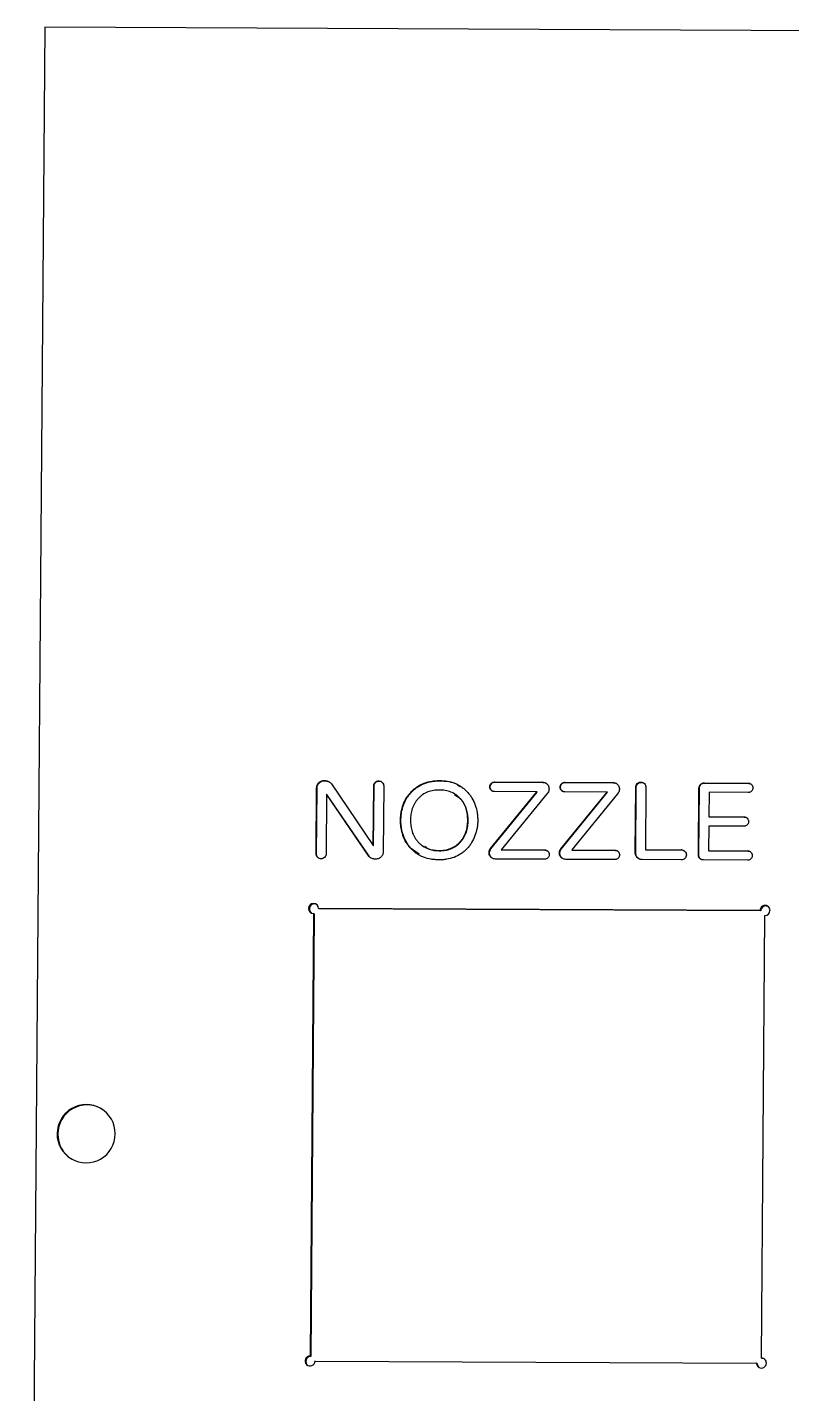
# Model space of a CAD drawing. Header units: millimetres. Extents: x -285 to 285, y -111 to 111.
# Drawn here: x -285.1 to -209.1, y -24.6 to 111.2 of the extents above; entities that cross this region are included whole.
import ezdxf

# ---------------------------------------------------------------- set-up
doc = ezdxf.new("R2010")
doc.units = ezdxf.units.MM

msp = doc.modelspace()

# ---------------------------------------------------------------- linework, layer by layer
at = {"color": 7, "linetype": 'Continuous', "lineweight": 25}
for p, q in [((-283.33, 111.19), (-285.06, -108.59)), ((285.06, 108.59), (-283.33, 111.19)), ((-256.35, 29.08), (-256.3, 35.63)), ((-256.31, 29.06), (-256.26, 35.61)), ((-256.26, 35.61), (-256.3, 35.63)), ((-255.58, 36.35), (-255.43, 36.35)), ((-255.54, 36.33), (-255.58, 36.35)), ((-255.54, 36.33), (-255.4, 36.33)), ((-255.4, 36.33), (-255.43, 36.35)), ((-255.4, 36.33), (-255.06, 36.22)), ((-254.83, 36.02), (-250.67, 29.9)), ((-250.67, 29.9), (-250.62, 35.82)), ((-250.63, 29.88), (-250.58, 35.8)), ((-250.58, 35.8), (-250.62, 35.82)), ((-250.09, 36.3), (-250.13, 36.33)), ((-249.63, 35.82), (-249.68, 29.27)), ((-244.05, 36.33), (-244.09, 36.35)), ((-239.04, 35.72), (-239.08, 35.74)), ((-238.61, 36.22), (-233.86, 36.2)), ((-238.57, 36.2), (-238.61, 36.22)), ((-238.57, 36.2), (-233.82, 36.18)), ((-233.82, 36.18), (-233.86, 36.2)), ((-232.05, 35.68), (-232.09, 35.71)), ((-231.61, 36.19), (-226.86, 36.17)), ((-231.58, 36.17), (-231.61, 36.19)), ((-231.58, 36.17), (-226.82, 36.14)), ((-226.82, 36.14), (-226.86, 36.17)), ((-224.62, 29.19), (-224.57, 35.7)), ((-224.58, 29.17), (-224.53, 35.68)), ((-224.53, 35.68), (-224.57, 35.7)), ((-224.03, 36.18), (-224.07, 36.21)), ((-223.57, 35.7), (-223.62, 29.49)), ((-218.34, 28.96), (-218.29, 35.62)), ((-218.3, 28.94), (-218.25, 35.6)), ((-218.25, 35.6), (-218.29, 35.62)), ((-217.79, 36.12), (-213.4, 36.1)), ((-217.75, 36.1), (-217.79, 36.12)), ((-217.75, 36.1), (-213.36, 36.08)), ((-213.36, 36.08), (-213.4, 36.1)), ((-255.3, 35.01), (-255.35, 29.08)), ((-251.12, 28.86), (-255.3, 35.01)), ((-255.27, 34.99), (-255.3, 35.01)), ((-251.08, 28.84), (-255.27, 34.99)), ((-246.84, 35.24), (-246.88, 35.26)), ((-241.96, 34.52), (-242.59, 34.94)), ((-242.54, 35.01), (-242.58, 35.03)), ((-241.96, 34.52), (-242, 34.55)), ((-239.02, 29.61), (-234.4, 35.25)), ((-238.98, 29.59), (-234.36, 35.22)), ((-234.4, 35.25), (-238.61, 35.26)), ((-233.37, 35.08), (-237.94, 29.49)), ((-234.36, 35.22), (-234.4, 35.25)), ((-232.03, 29.58), (-227.41, 35.21)), ((-231.99, 29.55), (-227.37, 35.19)), ((-227.41, 35.21), (-231.62, 35.23)), ((-226.38, 35.05), (-230.94, 29.46)), ((-227.37, 35.19), (-227.41, 35.21)), ((-217.29, 35.19), (-217.31, 32.77)), ((-213.41, 35.17), (-217.29, 35.19)), ((-217.31, 32.77), (-213.82, 32.75)), ((-217.27, 32.74), (-217.31, 32.77)), ((-217.27, 32.74), (-213.78, 32.73)), ((-213.78, 32.73), (-213.82, 32.75)), ((-247.92, 32.41), (-247.96, 32.43)), ((-241.24, 32.38), (-241.27, 32.4)), ((-217.32, 31.83), (-217.34, 29.4)), ((-213.83, 31.82), (-217.32, 31.83)), ((-250.63, 29.88), (-250.67, 29.9)), ((-242, 30.25), (-242.03, 30.27)), ((-256.31, 29.06), (-256.35, 29.08)), ((-251.08, 28.84), (-251.12, 28.86)), ((-250.41, 28.56), (-250.54, 28.56)), ((-246.88, 29.58), (-246.92, 29.6)), ((-246.12, 29.03), (-246.88, 29.58)), ((-245.65, 29.79), (-245.61, 29.77)), ((-244.11, 29.39), (-244.14, 29.41)), ((-238.98, 29.59), (-239.02, 29.61)), ((-233.65, 28.54), (-238.52, 28.56)), ((-237.94, 29.49), (-233.65, 29.47)), ((-237.9, 29.47), (-237.94, 29.49)), ((-237.9, 29.47), (-233.61, 29.45)), ((-233.61, 29.45), (-233.65, 29.47)), ((-231.99, 29.55), (-232.03, 29.58)), ((-226.66, 28.51), (-231.53, 28.53)), ((-230.94, 29.46), (-226.65, 29.44)), ((-230.91, 29.44), (-230.94, 29.46)), ((-230.91, 29.44), (-226.61, 29.42)), ((-226.61, 29.42), (-226.65, 29.44)), ((-224.58, 29.17), (-224.62, 29.19)), ((-223.62, 29.49), (-220.04, 29.48)), ((-223.58, 29.47), (-223.62, 29.49)), ((-223.58, 29.47), (-220, 29.46)), ((-220, 29.46), (-220.04, 29.48)), ((-218.3, 28.94), (-218.34, 28.96)), ((-217.34, 29.4), (-213.45, 29.38)), ((-217.3, 29.38), (-217.34, 29.4)), ((-217.3, 29.38), (-213.41, 29.36)), ((-213.41, 29.36), (-213.45, 29.38)), ((-220.05, 28.48), (-223.94, 28.5)), ((-213.46, 28.45), (-217.85, 28.47)), ((-256.6, 23.15), (-256.95, -20.81)), ((-256.53, 23.11), (-256.87, -20.85)), ((-256.53, 23.11), (-256.6, 23.15)), ((-212.22, 23.45), (-256.1, 23.65)), ((-256.02, 23.6), (-256.1, 23.65)), ((-212.15, 23.4), (-256.02, 23.6)), ((-212.15, 23.4), (-212.22, 23.45)), ((-212.07, -21.01), (-211.73, 22.95)), ((-282.03, 1.24), (-282.1, 1.29)), ((-256.87, -20.85), (-256.95, -20.81)), ((-256.45, -21.31), (-212.58, -21.51)), ((-212.5, -21.55), (-212.58, -21.51)), ((-212, -21.05), (-212.07, -21.01))]:
    msp.add_line(p, q, dxfattribs=at)
for centre, radius, start, end in [((-256.6, 23.65), 0.499, 359.7754, 269.6192), ((-256.52, 23.61), 0.5, 64.5486, 234.2662), ((-211.72, 23.45), 0.499, 359.6526, 179.8239), ((-211.65, 23.4), 0.5, 64.5491, 179.6693), ((-211.73, 23.45), 0.501, 269.8234, 359.5713), ((-279.21, 1.28), 2.89, 359.6526, 179.8239), ((-279.13, 1.23), 2.9, 59.5593, 179.6787), ((-279.21, 1.27), 2.89, 179.6526, 359.8239), ((-279.14, 1.22), 2.89, 179.4917, 239.3731), ((-256.95, -21.3), 0.499, 89.5126, 359.6692), ((-256.87, -21.35), 0.5, 89.7197, 234.2494), ((-212.08, -21.51), 0.499, 179.6526, 359.8239), ((-212, -21.56), 0.498, 179.4955, 234.37), ((-212.08, -21.51), 0.497, 359.4647, 89.7171), ((-212, -21.55), 0.497, 64.4201, 89.7469)]:
    msp.add_arc(centre, radius, start, end, dxfattribs=at)
for points, knots in [([(-256.3, 35.63), (-256.29, 35.68), (-256.29, 35.72), (-256.27, 35.82), (-256.26, 35.86), (-256.2, 35.99), (-256.15, 36.07), (-256.02, 36.21), (-255.94, 36.26), (-255.81, 36.32), (-255.76, 36.33), (-255.67, 36.35), (-255.62, 36.35), (-255.58, 36.35)], [0, 0, 0, 0, 0.125, 0.125, 0.25, 0.25, 0.5, 0.5, 0.75, 0.75, 0.875, 0.875, 1, 1, 1, 1]), ([(-256.26, 35.61), (-256.26, 35.66), (-256.25, 35.7), (-256.24, 35.8), (-256.22, 35.84), (-256.17, 35.97), (-256.11, 36.05), (-255.98, 36.18), (-255.9, 36.24), (-255.77, 36.29), (-255.73, 36.31), (-255.63, 36.33), (-255.59, 36.33), (-255.54, 36.33)], [0, 0, 0, 0, 0.125, 0.125, 0.25, 0.25, 0.5, 0.5, 0.75, 0.75, 0.875, 0.875, 1, 1, 1, 1]), ([(-255.43, 36.35), (-255.37, 36.35), (-255.32, 36.34), (-255.2, 36.31), (-255.15, 36.29), (-255.05, 36.23), (-255, 36.19), (-254.91, 36.11), (-254.87, 36.06), (-254.83, 36.02)], [0, 0, 0, 0, 0.25, 0.25, 0.5, 0.5, 0.75, 0.75, 1, 1, 1, 1]), ([(-250.62, 35.82), (-250.62, 35.86), (-250.62, 35.89), (-250.61, 35.95), (-250.6, 35.99), (-250.56, 36.08), (-250.52, 36.13), (-250.43, 36.23), (-250.38, 36.27), (-250.26, 36.32), (-250.19, 36.32), (-250.13, 36.33)], [0, 0, 0, 0, 0.125, 0.125, 0.25, 0.25, 0.5, 0.5, 0.75, 0.75, 1, 1, 1, 1]), ([(-250.58, 35.8), (-250.58, 35.83), (-250.58, 35.87), (-250.57, 35.93), (-250.56, 35.96), (-250.52, 36.05), (-250.49, 36.11), (-250.39, 36.2), (-250.34, 36.24), (-250.22, 36.29), (-250.15, 36.3), (-250.09, 36.3)], [0, 0, 0, 0, 0.125, 0.125, 0.25, 0.25, 0.5, 0.5, 0.75, 0.75, 1, 1, 1, 1]), ([(-250.13, 36.33), (-250.06, 36.32), (-249.99, 36.31), (-249.87, 36.26), (-249.82, 36.22), (-249.73, 36.13), (-249.69, 36.07), (-249.64, 35.95), (-249.63, 35.89), (-249.63, 35.82)], [0, 0, 0, 0, 0.25, 0.25, 0.5, 0.5, 0.75, 0.75, 1, 1, 1, 1]), ([(-250.09, 36.3), (-250.01, 36.3), (-249.92, 36.3), (-249.85, 36.24), (-249.84, 36.23)], [0, 0, 0, 0, 0.854283, 1, 1, 1, 1]), ([(-246.88, 35.26), (-246.79, 35.35), (-246.69, 35.44), (-246.5, 35.61), (-246.39, 35.68), (-246.07, 35.9), (-245.84, 36.02), (-245.36, 36.2), (-245.11, 36.26), (-244.73, 36.32), (-244.6, 36.33), (-244.35, 36.35), (-244.22, 36.35), (-244.09, 36.35)], [0, 0, 0, 0, 0.125, 0.125, 0.25, 0.25, 0.5, 0.5, 0.75, 0.75, 0.875, 0.875, 1, 1, 1, 1]), ([(-246.84, 35.24), (-246.75, 35.33), (-246.66, 35.42), (-246.46, 35.59), (-246.36, 35.66), (-246.03, 35.88), (-245.8, 35.99), (-245.32, 36.17), (-245.07, 36.24), (-244.69, 36.3), (-244.56, 36.31), (-244.31, 36.33), (-244.18, 36.33), (-244.05, 36.33)], [0, 0, 0, 0, 0.125, 0.125, 0.25, 0.25, 0.5, 0.5, 0.75, 0.75, 0.875, 0.875, 1, 1, 1, 1]), ([(-244.1, 35.42), (-244.29, 35.42), (-244.49, 35.41), (-244.87, 35.35), (-245.06, 35.3), (-245.43, 35.16), (-245.6, 35.07), (-245.85, 34.9), (-245.92, 34.84), (-246.07, 34.71), (-246.14, 34.64), (-246.2, 34.56)], [0, 0, 0, 0, 0.25, 0.25, 0.5, 0.5, 0.75, 0.75, 0.875, 0.875, 1, 1, 1, 1]), ([(-242, 34.55), (-242.07, 34.62), (-242.13, 34.69), (-242.28, 34.82), (-242.35, 34.88), (-242.59, 35.05), (-242.77, 35.15), (-243.13, 35.29), (-243.32, 35.34), (-243.7, 35.41), (-243.9, 35.41), (-244.1, 35.42)], [0, 0, 0, 0, 0.125, 0.125, 0.25, 0.25, 0.5, 0.5, 0.75, 0.75, 1, 1, 1, 1]), ([(-244.09, 36.35), (-243.96, 36.35), (-243.83, 36.35), (-243.58, 36.33), (-243.45, 36.31), (-243.07, 36.25), (-242.82, 36.18), (-242.34, 36), (-242.11, 35.88), (-241.79, 35.66), (-241.69, 35.58), (-241.5, 35.42), (-241.41, 35.33), (-241.32, 35.23)], [0, 0, 0, 0, 0.125, 0.125, 0.25, 0.25, 0.5, 0.5, 0.75, 0.75, 0.875, 0.875, 1, 1, 1, 1]), ([(-244.05, 36.33), (-243.45, 36.31), (-242.71, 36.28), (-242.15, 35.84), (-242.04, 35.76)], [0, 0, 0, 0, 0.806378, 1, 1, 1, 1]), ([(-239.08, 35.74), (-239.08, 35.77), (-239.08, 35.8), (-239.07, 35.86), (-239.06, 35.89), (-239.02, 35.98), (-238.99, 36.03), (-238.9, 36.12), (-238.85, 36.16), (-238.73, 36.21), (-238.67, 36.22), (-238.61, 36.22)], [0, 0, 0, 0, 0.125, 0.125, 0.25, 0.25, 0.5, 0.5, 0.75, 0.75, 1, 1, 1, 1]), ([(-238.61, 35.26), (-238.64, 35.27), (-238.68, 35.27), (-238.74, 35.28), (-238.77, 35.29), (-238.82, 35.31), (-238.85, 35.32), (-238.9, 35.36), (-238.93, 35.38), (-238.99, 35.45), (-239.02, 35.5), (-239.06, 35.59), (-239.07, 35.61), (-239.08, 35.68), (-239.08, 35.71), (-239.08, 35.74)], [0, 0, 0, 0, 0.125, 0.125, 0.25, 0.25, 0.375, 0.375, 0.5, 0.5, 0.75, 0.75, 0.875, 0.875, 1, 1, 1, 1]), ([(-239.04, 35.72), (-239.04, 35.75), (-239.04, 35.78), (-239.03, 35.84), (-239.02, 35.87), (-238.98, 35.96), (-238.95, 36.01), (-238.86, 36.1), (-238.81, 36.14), (-238.69, 36.19), (-238.63, 36.19), (-238.57, 36.2)], [0, 0, 0, 0, 0.125, 0.125, 0.25, 0.25, 0.5, 0.5, 0.75, 0.75, 1, 1, 1, 1]), ([(-238.82, 35.32), (-238.86, 35.35), (-238.95, 35.41), (-239.03, 35.55), (-239.04, 35.66), (-239.04, 35.72)], [0, 0, 0, 0, 0.320954, 0.66059, 1, 1, 1, 1]), ([(-233.86, 36.2), (-233.79, 36.19), (-233.73, 36.19), (-233.6, 36.16), (-233.54, 36.13), (-233.38, 36.03), (-233.3, 35.92), (-233.2, 35.68), (-233.18, 35.55), (-233.21, 35.36), (-233.23, 35.29), (-233.29, 35.18), (-233.33, 35.13), (-233.37, 35.08)], [0, 0, 0, 0, 0.125, 0.125, 0.25, 0.25, 0.5, 0.5, 0.75, 0.75, 0.875, 0.875, 1, 1, 1, 1]), ([(-233.82, 36.18), (-233.75, 36.17), (-233.63, 36.16), (-233.5, 36.12), (-233.45, 36.08), (-233.45, 36.08)], [0, 0, 0, 0, 0.4978445, 0.9950689, 1, 1, 1, 1]), ([(-232.09, 35.71), (-232.09, 35.74), (-232.08, 35.77), (-232.07, 35.83), (-232.06, 35.86), (-232.03, 35.95), (-231.99, 36), (-231.91, 36.09), (-231.85, 36.13), (-231.74, 36.18), (-231.68, 36.18), (-231.61, 36.19)], [0, 0, 0, 0, 0.125, 0.125, 0.25, 0.25, 0.5, 0.5, 0.75, 0.75, 1, 1, 1, 1]), ([(-231.62, 35.23), (-231.65, 35.23), (-231.68, 35.23), (-231.74, 35.25), (-231.77, 35.26), (-231.83, 35.28), (-231.86, 35.29), (-231.91, 35.33), (-231.93, 35.35), (-232, 35.41), (-232.03, 35.47), (-232.07, 35.55), (-232.08, 35.58), (-232.09, 35.64), (-232.09, 35.67), (-232.09, 35.71)], [0, 0, 0, 0, 0.125, 0.125, 0.25, 0.25, 0.375, 0.375, 0.5, 0.5, 0.75, 0.75, 0.875, 0.875, 1, 1, 1, 1]), ([(-232.05, 35.68), (-232.05, 35.72), (-232.05, 35.75), (-232.04, 35.81), (-232.03, 35.84), (-231.99, 35.93), (-231.96, 35.98), (-231.87, 36.07), (-231.82, 36.11), (-231.7, 36.16), (-231.64, 36.16), (-231.58, 36.17)], [0, 0, 0, 0, 0.125, 0.125, 0.25, 0.25, 0.5, 0.5, 0.75, 0.75, 1, 1, 1, 1]), ([(-231.83, 35.29), (-231.87, 35.32), (-231.96, 35.37), (-232.04, 35.52), (-232.05, 35.63), (-232.05, 35.68)], [0, 0, 0, 0, 0.320954, 0.66059, 1, 1, 1, 1]), ([(-226.86, 36.17), (-226.8, 36.16), (-226.73, 36.16), (-226.61, 36.13), (-226.55, 36.1), (-226.39, 36), (-226.3, 35.89), (-226.2, 35.65), (-226.19, 35.52), (-226.22, 35.33), (-226.24, 35.26), (-226.3, 35.15), (-226.34, 35.1), (-226.38, 35.05)], [0, 0, 0, 0, 0.125, 0.125, 0.25, 0.25, 0.5, 0.5, 0.75, 0.75, 0.875, 0.875, 1, 1, 1, 1]), ([(-226.82, 36.14), (-226.76, 36.14), (-226.63, 36.13), (-226.5, 36.09), (-226.45, 36.04), (-226.45, 36.04)], [0, 0, 0, 0, 0.497845, 0.995069, 1, 1, 1, 1]), ([(-224.57, 35.7), (-224.57, 35.74), (-224.57, 35.77), (-224.55, 35.83), (-224.54, 35.87), (-224.51, 35.96), (-224.47, 36.01), (-224.38, 36.11), (-224.32, 36.15), (-224.23, 36.18), (-224.2, 36.19), (-224.14, 36.2), (-224.1, 36.21), (-224.07, 36.21)], [0, 0, 0, 0, 0.125, 0.125, 0.25, 0.25, 0.5, 0.5, 0.75, 0.75, 0.875, 0.875, 1, 1, 1, 1]), ([(-224.53, 35.68), (-224.53, 35.72), (-224.53, 35.75), (-224.52, 35.81), (-224.51, 35.84), (-224.47, 35.94), (-224.43, 35.99), (-224.34, 36.09), (-224.29, 36.12), (-224.2, 36.16), (-224.16, 36.17), (-224.1, 36.18), (-224.07, 36.18), (-224.03, 36.18)], [0, 0, 0, 0, 0.125, 0.125, 0.25, 0.25, 0.5, 0.5, 0.75, 0.75, 0.875, 0.875, 1, 1, 1, 1]), ([(-224.07, 36.21), (-224.01, 36.2), (-223.94, 36.2), (-223.82, 36.14), (-223.76, 36.1), (-223.67, 36.01), (-223.63, 35.96), (-223.6, 35.86), (-223.59, 35.83), (-223.58, 35.77), (-223.57, 35.73), (-223.57, 35.7)], [0, 0, 0, 0, 0.25, 0.25, 0.5, 0.5, 0.75, 0.75, 0.875, 0.875, 1, 1, 1, 1]), ([(-224.03, 36.18), (-223.96, 36.18), (-223.87, 36.18), (-223.8, 36.12), (-223.79, 36.11)], [0, 0, 0, 0, 0.853755, 1, 1, 1, 1]), ([(-218.29, 35.62), (-218.28, 35.69), (-218.27, 35.75), (-218.22, 35.87), (-218.19, 35.93), (-218.09, 36.02), (-218.04, 36.06), (-217.92, 36.11), (-217.85, 36.12), (-217.79, 36.12)], [0, 0, 0, 0, 0.25, 0.25, 0.5, 0.5, 0.75, 0.75, 1, 1, 1, 1]), ([(-218.25, 35.6), (-218.24, 35.67), (-218.24, 35.73), (-218.19, 35.85), (-218.15, 35.91), (-218.06, 36), (-218, 36.04), (-217.88, 36.09), (-217.82, 36.1), (-217.75, 36.1)], [0, 0, 0, 0, 0.25, 0.25, 0.5, 0.5, 0.75, 0.75, 1, 1, 1, 1]), ([(-212.93, 35.63), (-212.93, 35.6), (-212.94, 35.57), (-212.95, 35.51), (-212.95, 35.48), (-212.99, 35.39), (-213.03, 35.34), (-213.12, 35.26), (-213.17, 35.23), (-213.26, 35.19), (-213.28, 35.18), (-213.35, 35.17), (-213.38, 35.17), (-213.41, 35.17)], [0, 0, 0, 0, 0.125, 0.125, 0.25, 0.25, 0.5, 0.5, 0.75, 0.75, 0.875, 0.875, 1, 1, 1, 1]), ([(-213.4, 36.1), (-213.37, 36.1), (-213.34, 36.1), (-213.28, 36.09), (-213.25, 36.08), (-213.16, 36.04), (-213.11, 36.01), (-213.02, 35.92), (-212.99, 35.87), (-212.95, 35.78), (-212.94, 35.75), (-212.93, 35.69), (-212.93, 35.66), (-212.93, 35.63)], [0, 0, 0, 0, 0.125, 0.125, 0.25, 0.25, 0.5, 0.5, 0.75, 0.75, 0.875, 0.875, 1, 1, 1, 1]), ([(-213.36, 36.08), (-213.29, 36.08), (-213.2, 36.07), (-213.14, 36.02), (-213.12, 36.01)], [0, 0, 0, 0, 0.819237, 1, 1, 1, 1]), ([(-247.96, 32.43), (-247.96, 32.56), (-247.95, 32.69), (-247.93, 32.95), (-247.91, 33.08), (-247.85, 33.46), (-247.78, 33.71), (-247.6, 34.2), (-247.49, 34.43), (-247.28, 34.76), (-247.21, 34.87), (-247.05, 35.07), (-246.96, 35.16), (-246.88, 35.26)], [0, 0, 0, 0, 0.125, 0.125, 0.25, 0.25, 0.5, 0.5, 0.75, 0.75, 0.875, 0.875, 1, 1, 1, 1]), ([(-247.92, 32.41), (-247.92, 32.54), (-247.91, 32.67), (-247.89, 32.93), (-247.87, 33.06), (-247.81, 33.44), (-247.74, 33.69), (-247.57, 34.17), (-247.45, 34.41), (-247.25, 34.74), (-247.17, 34.84), (-247.01, 35.05), (-246.93, 35.14), (-246.84, 35.24)], [0, 0, 0, 0, 0.125, 0.125, 0.25, 0.25, 0.5, 0.5, 0.75, 0.75, 0.875, 0.875, 1, 1, 1, 1]), ([(-246.2, 34.56), (-246.27, 34.49), (-246.33, 34.42), (-246.45, 34.26), (-246.5, 34.18), (-246.64, 33.93), (-246.72, 33.75), (-246.85, 33.39), (-246.89, 33.2), (-246.94, 32.91), (-246.95, 32.82), (-246.96, 32.62), (-246.96, 32.53), (-246.97, 32.43)], [0, 0, 0, 0, 0.125, 0.125, 0.25, 0.25, 0.5, 0.5, 0.75, 0.75, 0.875, 0.875, 1, 1, 1, 1]), ([(-241.27, 32.4), (-241.27, 32.5), (-241.28, 32.6), (-241.29, 32.79), (-241.29, 32.89), (-241.33, 33.17), (-241.37, 33.36), (-241.46, 33.64), (-241.5, 33.73), (-241.58, 33.9), (-241.62, 33.99), (-241.71, 34.16), (-241.76, 34.24), (-241.88, 34.4), (-241.94, 34.47), (-242, 34.55)], [0, 0, 0, 0, 0.125, 0.125, 0.25, 0.25, 0.5, 0.5, 0.625, 0.625, 0.75, 0.75, 0.875, 0.875, 1, 1, 1, 1]), ([(-241.24, 32.38), (-241.24, 32.48), (-241.24, 32.57), (-241.25, 32.77), (-241.26, 32.86), (-241.3, 33.15), (-241.34, 33.34), (-241.43, 33.62), (-241.46, 33.71), (-241.54, 33.88), (-241.58, 33.97), (-241.67, 34.14), (-241.73, 34.22), (-241.84, 34.37), (-241.9, 34.45), (-241.96, 34.52)], [0, 0, 0, 0, 0.125, 0.125, 0.25, 0.25, 0.5, 0.5, 0.625, 0.625, 0.75, 0.75, 0.875, 0.875, 1, 1, 1, 1]), ([(-241.32, 35.23), (-241.23, 35.14), (-241.15, 35.04), (-240.99, 34.84), (-240.92, 34.73), (-240.72, 34.4), (-240.61, 34.16), (-240.44, 33.67), (-240.38, 33.42), (-240.32, 33.04), (-240.31, 32.91), (-240.29, 32.66), (-240.28, 32.53), (-240.28, 32.4)], [0, 0, 0, 0, 0.125, 0.125, 0.25, 0.25, 0.5, 0.5, 0.75, 0.75, 0.875, 0.875, 1, 1, 1, 1]), ([(-213.82, 32.75), (-213.79, 32.75), (-213.76, 32.75), (-213.7, 32.74), (-213.67, 32.73), (-213.58, 32.69), (-213.53, 32.66), (-213.44, 32.57), (-213.41, 32.51), (-213.37, 32.43), (-213.36, 32.4), (-213.35, 32.34), (-213.35, 32.31), (-213.35, 32.28)], [0, 0, 0, 0, 0.125, 0.125, 0.25, 0.25, 0.5, 0.5, 0.75, 0.75, 0.875, 0.875, 1, 1, 1, 1]), ([(-213.78, 32.73), (-213.71, 32.73), (-213.62, 32.72), (-213.56, 32.67), (-213.55, 32.66)], [0, 0, 0, 0, 0.826961, 1, 1, 1, 1]), ([(-246.92, 29.6), (-247.01, 29.7), (-247.09, 29.79), (-247.25, 30), (-247.32, 30.1), (-247.52, 30.44), (-247.63, 30.67), (-247.8, 31.16), (-247.86, 31.41), (-247.92, 31.79), (-247.94, 31.92), (-247.95, 32.18), (-247.96, 32.3), (-247.96, 32.43)], [0, 0, 0, 0, 0.125, 0.125, 0.25, 0.25, 0.5, 0.5, 0.75, 0.75, 0.875, 0.875, 1, 1, 1, 1]), ([(-246.88, 29.58), (-246.97, 29.67), (-247.05, 29.77), (-247.21, 29.97), (-247.28, 30.08), (-247.48, 30.41), (-247.59, 30.65), (-247.76, 31.13), (-247.83, 31.39), (-247.88, 31.77), (-247.9, 31.9), (-247.92, 32.15), (-247.92, 32.28), (-247.92, 32.41)], [0, 0, 0, 0, 0.125, 0.125, 0.25, 0.25, 0.5, 0.5, 0.75, 0.75, 0.875, 0.875, 1, 1, 1, 1]), ([(-246.97, 32.43), (-246.96, 32.33), (-246.96, 32.24), (-246.95, 32.04), (-246.94, 31.95), (-246.9, 31.66), (-246.86, 31.47), (-246.74, 31.1), (-246.67, 30.93), (-246.53, 30.67), (-246.47, 30.59), (-246.36, 30.44), (-246.3, 30.36), (-246.24, 30.29)], [0, 0, 0, 0, 0.125, 0.125, 0.25, 0.25, 0.5, 0.5, 0.75, 0.75, 0.875, 0.875, 1, 1, 1, 1]), ([(-242.03, 30.27), (-241.97, 30.34), (-241.91, 30.41), (-241.79, 30.57), (-241.74, 30.65), (-241.6, 30.9), (-241.51, 31.08), (-241.39, 31.45), (-241.35, 31.63), (-241.3, 31.92), (-241.29, 32.02), (-241.28, 32.21), (-241.28, 32.31), (-241.27, 32.4)], [0, 0, 0, 0, 0.125, 0.125, 0.25, 0.25, 0.5, 0.5, 0.75, 0.75, 0.875, 0.875, 1, 1, 1, 1]), ([(-242, 30.25), (-241.93, 30.32), (-241.87, 30.39), (-241.76, 30.55), (-241.7, 30.63), (-241.56, 30.88), (-241.48, 31.06), (-241.35, 31.42), (-241.31, 31.61), (-241.26, 31.9), (-241.25, 32), (-241.24, 32.19), (-241.24, 32.28), (-241.24, 32.38)], [0, 0, 0, 0, 0.125, 0.125, 0.25, 0.25, 0.5, 0.5, 0.75, 0.75, 0.875, 0.875, 1, 1, 1, 1]), ([(-240.28, 32.4), (-240.28, 32.27), (-240.29, 32.14), (-240.31, 31.88), (-240.33, 31.76), (-240.4, 31.38), (-240.47, 31.13), (-240.64, 30.64), (-240.75, 30.41), (-240.96, 30.08), (-241.03, 29.97), (-241.19, 29.77), (-241.27, 29.67), (-241.36, 29.57)], [0, 0, 0, 0, 0.125, 0.125, 0.25, 0.25, 0.5, 0.5, 0.75, 0.75, 0.875, 0.875, 1, 1, 1, 1]), ([(-213.35, 32.28), (-213.35, 32.24), (-213.35, 32.21), (-213.37, 32.15), (-213.37, 32.12), (-213.41, 32.04), (-213.45, 31.99), (-213.54, 31.9), (-213.59, 31.87), (-213.68, 31.84), (-213.71, 31.83), (-213.77, 31.82), (-213.8, 31.82), (-213.83, 31.82)], [0, 0, 0, 0, 0.125, 0.125, 0.25, 0.25, 0.5, 0.5, 0.75, 0.75, 0.875, 0.875, 1, 1, 1, 1]), ([(-246.24, 30.29), (-246.17, 30.22), (-246.1, 30.14), (-245.96, 30.01), (-245.88, 29.95), (-245.65, 29.78), (-245.47, 29.69), (-245.11, 29.54), (-244.92, 29.49), (-244.53, 29.43), (-244.34, 29.42), (-244.14, 29.41)], [0, 0, 0, 0, 0.125, 0.125, 0.25, 0.25, 0.5, 0.5, 0.75, 0.75, 1, 1, 1, 1]), ([(-244.14, 29.41), (-243.95, 29.42), (-243.75, 29.42), (-243.37, 29.49), (-243.17, 29.54), (-242.81, 29.68), (-242.63, 29.77), (-242.39, 29.93), (-242.31, 29.99), (-242.17, 30.13), (-242.1, 30.2), (-242.03, 30.27)], [0, 0, 0, 0, 0.25, 0.25, 0.5, 0.5, 0.75, 0.75, 0.875, 0.875, 1, 1, 1, 1]), ([(-244.11, 29.39), (-243.91, 29.39), (-243.71, 29.4), (-243.33, 29.46), (-243.14, 29.51), (-242.77, 29.65), (-242.6, 29.74), (-242.36, 29.91), (-242.28, 29.97), (-242.13, 30.1), (-242.06, 30.17), (-242, 30.25)], [0, 0, 0, 0, 0.25, 0.25, 0.5, 0.5, 0.75, 0.75, 0.875, 0.875, 1, 1, 1, 1]), ([(-255.86, 28.59), (-255.89, 28.59), (-255.92, 28.59), (-255.98, 28.6), (-256.02, 28.61), (-256.11, 28.65), (-256.16, 28.69), (-256.25, 28.78), (-256.29, 28.83), (-256.32, 28.92), (-256.33, 28.95), (-256.34, 29.02), (-256.34, 29.05), (-256.35, 29.08)], [0, 0, 0, 0, 0.125, 0.125, 0.25, 0.25, 0.5, 0.5, 0.75, 0.75, 0.875, 0.875, 1, 1, 1, 1]), ([(-256.07, 28.64), (-256.11, 28.67), (-256.21, 28.73), (-256.29, 28.89), (-256.3, 29), (-256.31, 29.06)], [0, 0, 0, 0, 0.331618, 0.665752, 1, 1, 1, 1]), ([(-255.35, 29.08), (-255.35, 29.01), (-255.36, 28.95), (-255.41, 28.83), (-255.45, 28.77), (-255.55, 28.68), (-255.6, 28.65), (-255.73, 28.6), (-255.79, 28.59), (-255.86, 28.59)], [0, 0, 0, 0, 0.25, 0.25, 0.5, 0.5, 0.75, 0.75, 1, 1, 1, 1]), ([(-250.54, 28.56), (-250.59, 28.57), (-250.65, 28.57), (-250.76, 28.59), (-250.81, 28.61), (-250.91, 28.67), (-250.96, 28.7), (-251.04, 28.77), (-251.08, 28.82), (-251.12, 28.86)], [0, 0, 0, 0, 0.25, 0.25, 0.5, 0.5, 0.75, 0.75, 1, 1, 1, 1]), ([(-250.85, 28.63), (-250.85, 28.63), (-250.95, 28.66), (-251.02, 28.75), (-251.08, 28.84)], [0, 0, 0, 0, 0.050784, 1, 1, 1, 1]), ([(-249.68, 29.27), (-249.68, 29.23), (-249.68, 29.18), (-249.7, 29.09), (-249.71, 29.04), (-249.77, 28.91), (-249.83, 28.83), (-249.96, 28.7), (-250.04, 28.65), (-250.17, 28.6), (-250.22, 28.58), (-250.31, 28.57), (-250.36, 28.56), (-250.41, 28.56)], [0, 0, 0, 0, 0.125, 0.125, 0.25, 0.25, 0.5, 0.5, 0.75, 0.75, 0.875, 0.875, 1, 1, 1, 1]), ([(-244.15, 28.48), (-244.28, 28.48), (-244.41, 28.49), (-244.66, 28.51), (-244.79, 28.52), (-245.17, 28.59), (-245.42, 28.65), (-245.78, 28.79), (-245.9, 28.84), (-246.12, 28.96), (-246.23, 29.03), (-246.45, 29.17), (-246.55, 29.25), (-246.74, 29.42), (-246.83, 29.51), (-246.92, 29.6)], [0, 0, 0, 0, 0.125, 0.125, 0.25, 0.25, 0.5, 0.5, 0.625, 0.625, 0.75, 0.75, 0.875, 0.875, 1, 1, 1, 1]), ([(-245.56, 29.84), (-245.42, 29.73), (-245, 29.41), (-244.46, 29.4), (-244.11, 29.39)], [0, 0, 0, 0, 0.341579, 1, 1, 1, 1]), ([(-241.36, 29.57), (-241.45, 29.48), (-241.54, 29.39), (-241.74, 29.23), (-241.84, 29.15), (-242.17, 28.94), (-242.4, 28.82), (-242.88, 28.64), (-243.13, 28.58), (-243.51, 28.52), (-243.64, 28.5), (-243.89, 28.48), (-244.02, 28.48), (-244.15, 28.48)], [0, 0, 0, 0, 0.125, 0.125, 0.25, 0.25, 0.5, 0.5, 0.75, 0.75, 0.875, 0.875, 1, 1, 1, 1]), ([(-238.52, 28.56), (-238.58, 28.57), (-238.64, 28.57), (-238.76, 28.6), (-238.81, 28.63), (-238.96, 28.73), (-239.05, 28.82), (-239.15, 29.04), (-239.16, 29.16), (-239.14, 29.34), (-239.13, 29.4), (-239.09, 29.51), (-239.05, 29.56), (-239.02, 29.61)], [0, 0, 0, 0, 0.125, 0.125, 0.25, 0.25, 0.5, 0.5, 0.75, 0.75, 0.875, 0.875, 1, 1, 1, 1]), ([(-238.81, 28.63), (-238.81, 28.63), (-238.87, 28.66), (-238.96, 28.75), (-239.07, 28.9), (-239.12, 29.08), (-239.12, 29.32), (-239.04, 29.48), (-238.98, 29.59)], [0, 0, 0, 0, 0.021041, 0.184767, 0.348625, 0.51216, 0.676062, 1, 1, 1, 1]), ([(-233.65, 29.47), (-233.61, 29.47), (-233.58, 29.47), (-233.52, 29.46), (-233.49, 29.45), (-233.41, 29.41), (-233.36, 29.38), (-233.27, 29.29), (-233.23, 29.24), (-233.2, 29.15), (-233.19, 29.12), (-233.18, 29.06), (-233.18, 29.03), (-233.18, 29)], [0, 0, 0, 0, 0.125, 0.125, 0.25, 0.25, 0.5, 0.5, 0.75, 0.75, 0.875, 0.875, 1, 1, 1, 1]), ([(-233.18, 29), (-233.18, 28.97), (-233.18, 28.94), (-233.19, 28.88), (-233.2, 28.85), (-233.24, 28.76), (-233.27, 28.71), (-233.36, 28.63), (-233.42, 28.6), (-233.5, 28.56), (-233.53, 28.55), (-233.59, 28.54), (-233.62, 28.54), (-233.65, 28.54)], [0, 0, 0, 0, 0.125, 0.125, 0.25, 0.25, 0.5, 0.5, 0.75, 0.75, 0.875, 0.875, 1, 1, 1, 1]), ([(-233.61, 29.45), (-233.54, 29.45), (-233.45, 29.45), (-233.39, 29.39), (-233.38, 29.38)], [0, 0, 0, 0, 0.834907, 1, 1, 1, 1]), ([(-231.53, 28.53), (-231.59, 28.53), (-231.65, 28.54), (-231.77, 28.57), (-231.82, 28.6), (-231.97, 28.7), (-232.05, 28.79), (-232.16, 29), (-232.17, 29.13), (-232.15, 29.31), (-232.14, 29.36), (-232.09, 29.48), (-232.06, 29.53), (-232.03, 29.58)], [0, 0, 0, 0, 0.125, 0.125, 0.25, 0.25, 0.5, 0.5, 0.75, 0.75, 0.875, 0.875, 1, 1, 1, 1]), ([(-231.81, 28.6), (-231.82, 28.6), (-231.88, 28.63), (-231.97, 28.72), (-232.08, 28.87), (-232.13, 29.04), (-232.13, 29.29), (-232.05, 29.45), (-231.99, 29.55)], [0, 0, 0, 0, 0.021041, 0.184767, 0.348625, 0.51216, 0.676062, 1, 1, 1, 1]), ([(-226.19, 28.97), (-226.19, 28.94), (-226.19, 28.91), (-226.2, 28.85), (-226.21, 28.82), (-226.25, 28.73), (-226.28, 28.68), (-226.37, 28.6), (-226.42, 28.56), (-226.51, 28.53), (-226.54, 28.52), (-226.6, 28.51), (-226.63, 28.51), (-226.66, 28.51)], [0, 0, 0, 0, 0.125, 0.125, 0.25, 0.25, 0.5, 0.5, 0.75, 0.75, 0.875, 0.875, 1, 1, 1, 1]), ([(-226.65, 29.44), (-226.62, 29.44), (-226.59, 29.44), (-226.53, 29.43), (-226.5, 29.42), (-226.41, 29.38), (-226.36, 29.35), (-226.28, 29.26), (-226.24, 29.21), (-226.21, 29.12), (-226.2, 29.09), (-226.19, 29.03), (-226.19, 29), (-226.19, 28.97)], [0, 0, 0, 0, 0.125, 0.125, 0.25, 0.25, 0.5, 0.5, 0.75, 0.75, 0.875, 0.875, 1, 1, 1, 1]), ([(-226.61, 29.42), (-226.54, 29.42), (-226.46, 29.41), (-226.39, 29.36), (-226.38, 29.35)], [0, 0, 0, 0, 0.834907, 1, 1, 1, 1]), ([(-223.94, 28.5), (-223.98, 28.5), (-224.03, 28.5), (-224.11, 28.52), (-224.16, 28.53), (-224.28, 28.58), (-224.36, 28.64), (-224.48, 28.77), (-224.54, 28.84), (-224.59, 28.97), (-224.6, 29.01), (-224.62, 29.1), (-224.62, 29.14), (-224.62, 29.19)], [0, 0, 0, 0, 0.125, 0.125, 0.25, 0.25, 0.5, 0.5, 0.75, 0.75, 0.875, 0.875, 1, 1, 1, 1]), ([(-224.24, 28.58), (-224.3, 28.62), (-224.44, 28.71), (-224.56, 28.93), (-224.58, 29.09), (-224.58, 29.17)], [0, 0, 0, 0, 0.339581, 0.669767, 1, 1, 1, 1]), ([(-219.54, 28.97), (-219.55, 28.9), (-219.55, 28.84), (-219.61, 28.72), (-219.65, 28.67), (-219.74, 28.57), (-219.8, 28.54), (-219.92, 28.49), (-219.98, 28.48), (-220.05, 28.48)], [0, 0, 0, 0, 0.25, 0.25, 0.5, 0.5, 0.75, 0.75, 1, 1, 1, 1]), ([(-220.04, 29.48), (-219.98, 29.47), (-219.91, 29.47), (-219.79, 29.41), (-219.73, 29.37), (-219.64, 29.28), (-219.6, 29.22), (-219.55, 29.1), (-219.54, 29.04), (-219.54, 28.97)], [0, 0, 0, 0, 0.25, 0.25, 0.5, 0.5, 0.75, 0.75, 1, 1, 1, 1]), ([(-220, 29.46), (-219.93, 29.45), (-219.84, 29.45), (-219.77, 29.4), (-219.77, 29.39)], [0, 0, 0, 0, 0.883818, 1, 1, 1, 1]), ([(-217.85, 28.47), (-217.88, 28.47), (-217.91, 28.47), (-217.98, 28.48), (-218.01, 28.49), (-218.1, 28.53), (-218.15, 28.57), (-218.24, 28.66), (-218.28, 28.71), (-218.32, 28.8), (-218.32, 28.84), (-218.33, 28.9), (-218.34, 28.93), (-218.34, 28.96)], [0, 0, 0, 0, 0.125, 0.125, 0.25, 0.25, 0.5, 0.5, 0.75, 0.75, 0.875, 0.875, 1, 1, 1, 1]), ([(-218.06, 28.52), (-218.11, 28.55), (-218.2, 28.62), (-218.29, 28.77), (-218.3, 28.89), (-218.3, 28.94)], [0, 0, 0, 0, 0.331618, 0.665752, 1, 1, 1, 1]), ([(-212.99, 28.91), (-212.99, 28.88), (-212.99, 28.85), (-213, 28.79), (-213.01, 28.76), (-213.04, 28.67), (-213.08, 28.62), (-213.17, 28.54), (-213.22, 28.5), (-213.31, 28.47), (-213.34, 28.46), (-213.4, 28.45), (-213.43, 28.45), (-213.46, 28.45)], [0, 0, 0, 0, 0.125, 0.125, 0.25, 0.25, 0.5, 0.5, 0.75, 0.75, 0.875, 0.875, 1, 1, 1, 1]), ([(-213.45, 29.38), (-213.42, 29.38), (-213.39, 29.38), (-213.33, 29.37), (-213.3, 29.36), (-213.21, 29.32), (-213.16, 29.29), (-213.08, 29.2), (-213.04, 29.15), (-213.01, 29.06), (-213, 29.03), (-212.99, 28.97), (-212.99, 28.94), (-212.99, 28.91)], [0, 0, 0, 0, 0.125, 0.125, 0.25, 0.25, 0.5, 0.5, 0.75, 0.75, 0.875, 0.875, 1, 1, 1, 1]), ([(-213.41, 29.36), (-213.34, 29.36), (-213.25, 29.35), (-213.19, 29.3), (-213.18, 29.29)], [0, 0, 0, 0, 0.819237, 1, 1, 1, 1])]:
    msp.add_open_spline(points, degree=3, knots=knots, dxfattribs=at)

doc.saveas('drawing.dxf')
